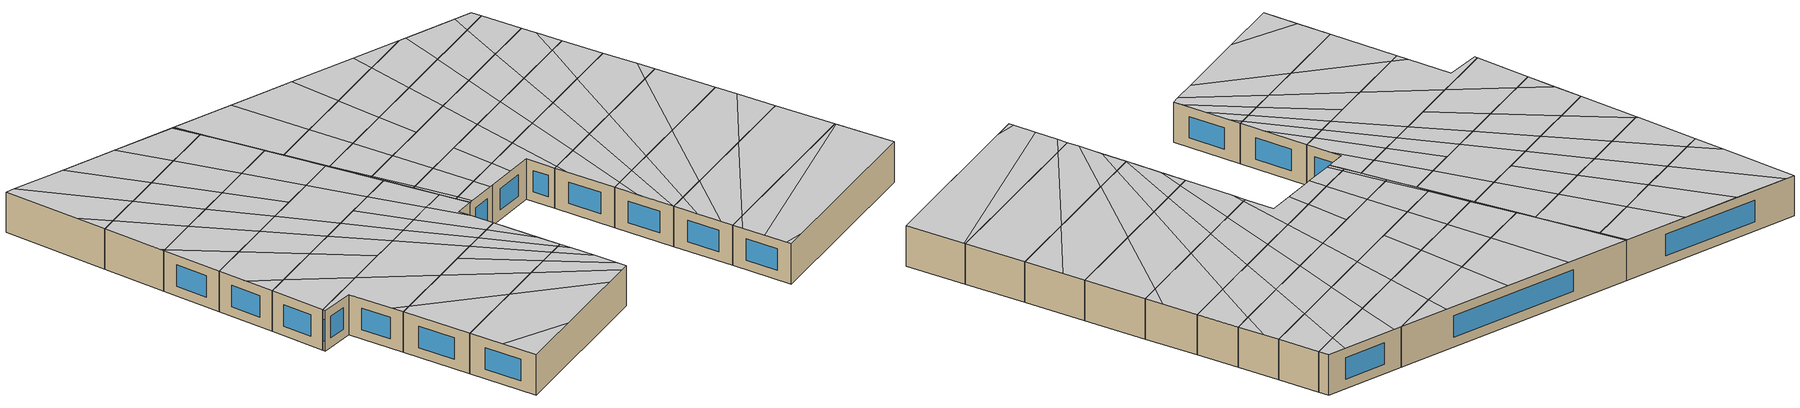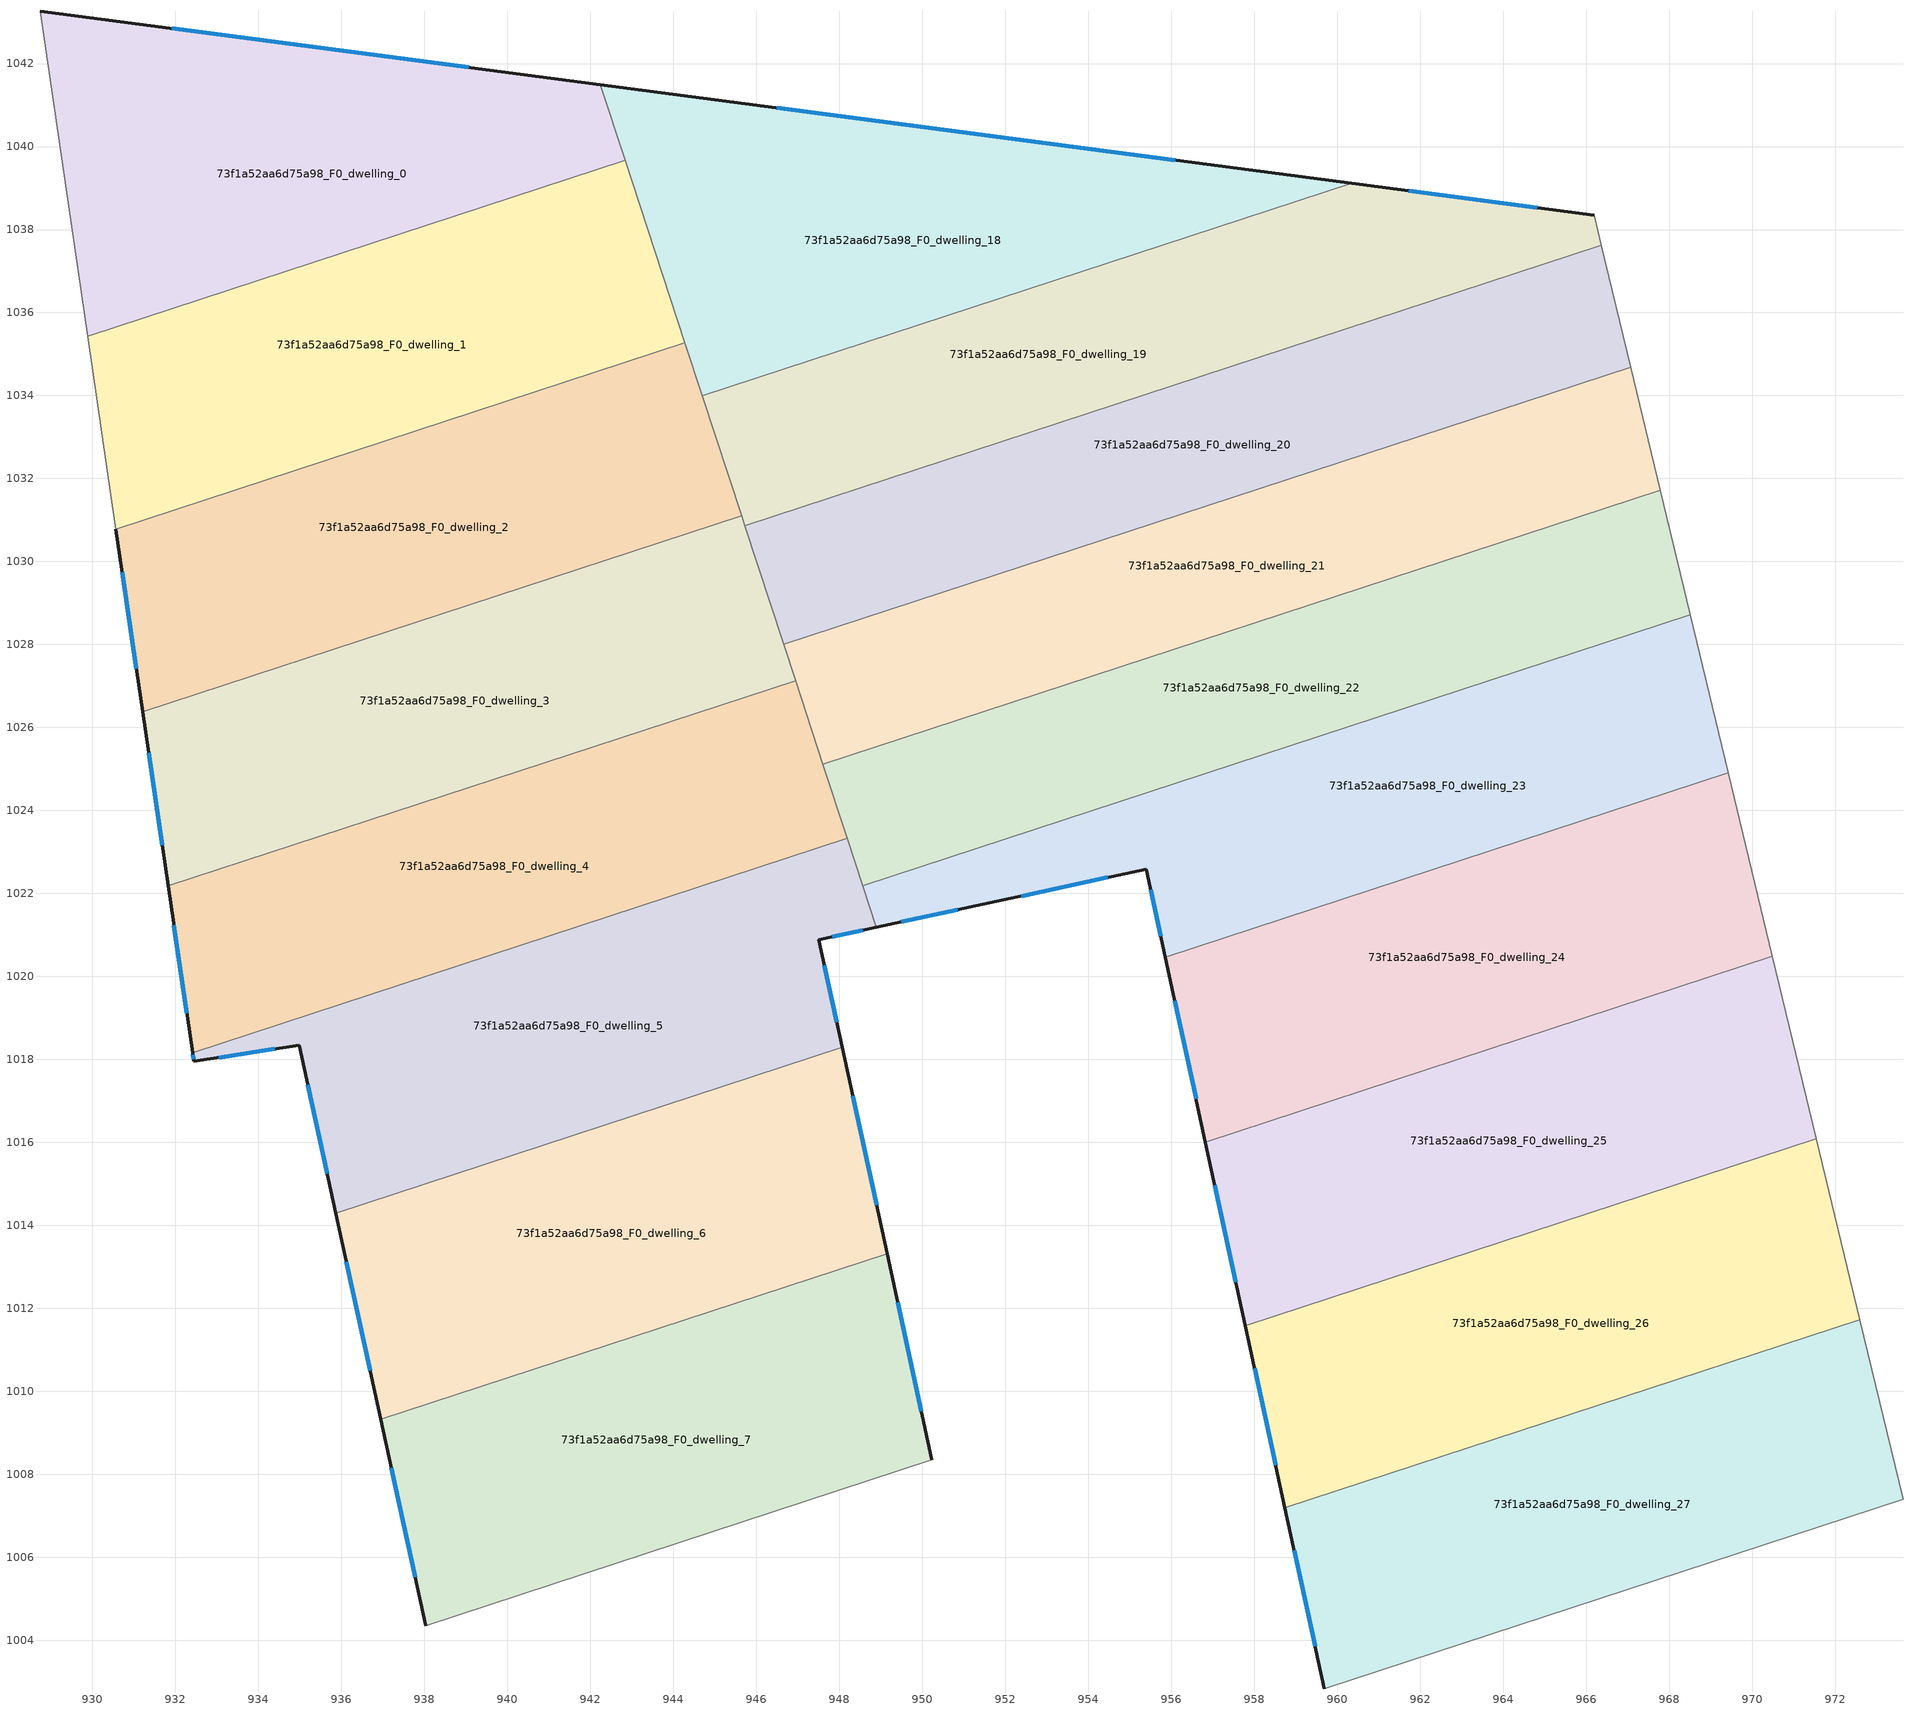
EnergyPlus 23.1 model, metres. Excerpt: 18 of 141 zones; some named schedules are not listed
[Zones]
73f1a52aa6d75a98_F0_dwelling_0
 floor ground (EU_floor_Construction): 942.24,1041.49 942.84,1039.67 929.89,1035.43 928.74,1043.26 z0
 wall outside (EU_wall_Construction): 942.24,1041.49 928.74,1043.26 z0:3
 wall to 73f1a52aa6d75a98_F0_dwelling_1 (EU_wall_Construction): 929.89,1035.43 942.84,1039.67 z0:3
 wall adiabatic (EU_wall_Construction): 928.74,1043.26 929.89,1035.43 z0:3
 wall to 73f1a52aa6d75a98_F0_dwelling_18 (EU_wall_Construction): 942.84,1039.67 942.24,1041.49 z0:3
 window (EU_Window_Construction): 939.07,1041.91 931.91,1042.85 z0.7:2.3
 ceiling to 73f1a52aa6d75a98_F1_dwelling_10 (EU_floor_Construction): 936.21,1037.5 933.33,1042.66 929.42,1043.18 933.64,1036.66 z3
 ceiling to 73f1a52aa6d75a98_F1_dwelling_9 (EU_floor_Construction): 939.18,1038.47 937.5,1042.11 933.33,1042.66 936.21,1037.5 z3
 ceiling to 73f1a52aa6d75a98_F1_dwelling_11 (EU_floor_Construction): 933.64,1036.66 929.42,1043.18 928.74,1043.26 929.55,1037.71 930.99,1035.79 z3
 ceiling to 73f1a52aa6d75a98_F1_dwelling_8 (EU_floor_Construction): 942.78,1039.65 942.13,1041.51 937.5,1042.11 939.18,1038.47 z3
 ceiling to 73f1a52aa6d75a98_F1_dwelling_12 (EU_floor_Construction): 930.99,1035.79 929.55,1037.71 929.89,1035.43 z3
 ceiling to 73f1a52aa6d75a98_F1_dwelling_7 (EU_floor_Construction): 942.84,1039.67 942.24,1041.49 942.13,1041.51 942.78,1039.65 z3
73f1a52aa6d75a98_F0_dwelling_1
 floor ground (EU_floor_Construction): 942.84,1039.67 944.28,1035.27 930.57,1030.78 929.89,1035.43 z0
 wall to 73f1a52aa6d75a98_F0_dwelling_2 (EU_wall_Construction): 930.57,1030.78 944.28,1035.27 z0:3
 wall adiabatic (EU_wall_Construction): 929.89,1035.43 930.57,1030.78 z0:3
 wall to 73f1a52aa6d75a98_F0_dwelling_18 (EU_wall_Construction): 944.28,1035.27 942.84,1039.67 z0:3
 ceiling to 73f1a52aa6d75a98_F1_dwelling_8 (EU_floor_Construction): 944.28,1035.27 943.99,1036.17 942.78,1039.65 939.18,1038.47 941.13,1034.24 z3
 ceiling to 73f1a52aa6d75a98_F1_dwelling_10 (EU_floor_Construction): 938.51,1033.38 936.21,1037.5 933.64,1036.66 936.25,1032.64 z3
 ceiling adiabatic (EU_roof_Construction): 943.99,1036.17 942.84,1039.67 942.78,1039.65 z3
 ceiling to 73f1a52aa6d75a98_F1_dwelling_9 (EU_floor_Construction): 941.13,1034.24 939.18,1038.47 936.21,1037.5 938.51,1033.38 z3
 ceiling to 73f1a52aa6d75a98_F1_dwelling_11 (EU_floor_Construction): 936.25,1032.64 933.64,1036.66 930.99,1035.79 933.91,1031.87 z3
 ceiling to 73f1a52aa6d75a98_F1_dwelling_12 (EU_floor_Construction): 933.91,1031.87 930.99,1035.79 929.89,1035.43 930.54,1030.99 930.69,1030.82 z3
 ceiling to 73f1a52aa6d75a98_F1_dwelling_13 (EU_floor_Construction): 930.69,1030.82 930.54,1030.99 930.57,1030.78 z3
73f1a52aa6d75a98_F0_dwelling_18
 floor ground (EU_floor_Construction): 960.35,1039.12 944.7,1033.99 942.24,1041.49 z0
 wall outside (EU_wall_Construction): 960.35,1039.12 942.24,1041.49 z0:3
 wall to 73f1a52aa6d75a98_F0_dwelling_19 (EU_wall_Construction): 944.7,1033.99 960.35,1039.12 z0:3
 wall to 73f1a52aa6d75a98_F0_dwelling_2 (EU_wall_Construction): 944.28,1035.27 944.7,1033.99 z0:3
 window (EU_Window_Construction): 956.1,1039.67 946.5,1040.93 z0.7:2.3
 ceiling to 73f1a52aa6d75a98_F1_dwelling_7 (EU_floor_Construction): 948.19,1035.13 946.88,1040.88 942.24,1041.49 943.99,1036.16 944.74,1034 z3
 ceiling adiabatic (EU_roof_Construction): 952.14,1036.43 951.75,1040.24 946.88,1040.88 948.19,1035.13 z3
 ceiling to 73f1a52aa6d75a98_F1_dwelling_8 (EU_floor_Construction): 944.74,1034 943.99,1036.16 944.7,1033.99 z3
 ceiling to 73f1a52aa6d75a98_F1_dwelling_5 (EU_floor_Construction): 956.64,1037.9 956.69,1039.6 951.75,1040.24 952.14,1036.43 z3
 ceiling to 73f1a52aa6d75a98_F1_dwelling_4 (EU_floor_Construction): 960.35,1039.12 956.69,1039.6 956.64,1037.9 z3
73f1a52aa6d75a98_F0_dwelling_19
 floor ground (EU_floor_Construction): 966.19,1038.35 966.37,1037.62 945.72,1030.86 944.7,1033.99 960.35,1039.12 z0
 wall outside (EU_wall_Construction): 966.19,1038.35 960.35,1039.12 z0:3
 wall adiabatic (EU_wall_Construction): 966.37,1037.62 966.19,1038.35 z0:3
 wall to 73f1a52aa6d75a98_F0_dwelling_20 (EU_wall_Construction): 945.72,1030.86 966.37,1037.62 z0:3
 wall to 73f1a52aa6d75a98_F0_dwelling_2 (EU_wall_Construction): 944.7,1033.99 945.65,1031.1 z0:3
 wall to 73f1a52aa6d75a98_F0_dwelling_3 (EU_wall_Construction): 945.65,1031.1 945.72,1030.86 z0:3
 window (EU_Window_Construction): 964.82,1038.53 961.72,1038.94 z0.7:2.3
 ceiling to 73f1a52aa6d75a98_F1_dwelling_5 (EU_floor_Construction): 956.53,1034.4 956.64,1037.9 952.14,1036.43 952.48,1033.07 z3
 ceiling to 73f1a52aa6d75a98_F1_dwelling_7 (EU_floor_Construction): 948.92,1031.91 948.19,1035.13 944.74,1034 945.82,1030.89 z3
 ceiling to 73f1a52aa6d75a98_F1_dwelling_4 (EU_floor_Construction): 960.41,1035.67 960.91,1039.04 960.35,1039.12 956.64,1037.9 956.53,1034.4 z3
 ceiling to 73f1a52aa6d75a98_F1_dwelling_6 (EU_floor_Construction): 952.48,1033.07 952.14,1036.43 948.19,1035.13 948.92,1031.91 z3
 ceiling to 73f1a52aa6d75a98_F1_dwelling_8 (EU_floor_Construction): 945.82,1030.89 944.74,1034 944.7,1033.99 945.72,1030.86 z3
 ceiling to 73f1a52aa6d75a98_F1_dwelling_3 (EU_floor_Construction): 964.44,1036.99 964.84,1038.53 960.91,1039.04 960.41,1035.67 z3
 ceiling adiabatic (EU_roof_Construction): 966.37,1037.62 966.19,1038.35 964.84,1038.53 964.44,1036.99 z3
73f1a52aa6d75a98_F0_dwelling_2
 floor ground (EU_floor_Construction): 944.28,1035.27 945.65,1031.1 931.21,1026.37 930.57,1030.78 z0
 wall outside (EU_wall_Construction): 930.57,1030.78 931.21,1026.37 z0:3
 wall to 73f1a52aa6d75a98_F0_dwelling_3 (EU_wall_Construction): 931.21,1026.37 945.65,1031.1 z0:3
 window (EU_Window_Construction): 930.72,1029.74 931.06,1027.41 z0.7:2.3
 ceiling to 73f1a52aa6d75a98_F1_dwelling_11 (EU_floor_Construction): 938.72,1028.83 936.25,1032.64 933.91,1031.87 936.68,1028.16 z3
 ceiling to 73f1a52aa6d75a98_F1_dwelling_8 (EU_floor_Construction): 945.65,1031.1 944.28,1035.27 941.13,1034.24 942.97,1030.22 z3
 ceiling to 73f1a52aa6d75a98_F1_dwelling_12 (EU_floor_Construction): 936.68,1028.16 933.91,1031.87 930.69,1030.82 933.87,1027.24 z3
 ceiling to 73f1a52aa6d75a98_F1_dwelling_9 (EU_floor_Construction): 942.97,1030.22 941.13,1034.24 938.51,1033.38 940.69,1029.48 z3
 ceiling to 73f1a52aa6d75a98_F1_dwelling_13 (EU_floor_Construction): 933.87,1027.24 930.69,1030.82 930.57,1030.78 931.21,1026.37 z3
 ceiling to 73f1a52aa6d75a98_F1_dwelling_10 (EU_floor_Construction): 940.69,1029.48 938.51,1033.38 936.25,1032.64 938.72,1028.83 z3
73f1a52aa6d75a98_F0_dwelling_20
 floor ground (EU_floor_Construction): 966.37,1037.62 967.07,1034.68 946.66,1028 945.72,1030.86 z0
 wall adiabatic (EU_wall_Construction): 967.07,1034.68 966.37,1037.62 z0:3
 wall to 73f1a52aa6d75a98_F0_dwelling_21 (EU_wall_Construction): 946.66,1028 967.07,1034.68 z0:3
 wall to 73f1a52aa6d75a98_F0_dwelling_3 (EU_wall_Construction): 945.72,1030.86 946.66,1028 z0:3
 ceiling to 73f1a52aa6d75a98_F1_dwelling_3 (EU_floor_Construction): 963.53,1033.53 964.44,1036.99 960.41,1035.67 959.92,1032.34 z3
 ceiling to 73f1a52aa6d75a98_F1_dwelling_5 (EU_floor_Construction): 956.43,1031.2 956.53,1034.4 952.48,1033.07 952.79,1030.01 z3
 ceiling to 73f1a52aa6d75a98_F1_dwelling_2 (EU_floor_Construction): 967.07,1034.68 966.37,1037.62 964.44,1036.99 963.53,1033.53 z3
 ceiling to 73f1a52aa6d75a98_F1_dwelling_4 (EU_floor_Construction): 959.92,1032.34 960.41,1035.67 956.53,1034.4 956.43,1031.2 z3
 ceiling to 73f1a52aa6d75a98_F1_dwelling_6 (EU_floor_Construction): 952.79,1030.01 952.48,1033.07 948.92,1031.91 949.6,1028.96 z3
 ceiling to 73f1a52aa6d75a98_F1_dwelling_7 (EU_floor_Construction): 949.6,1028.96 948.92,1031.91 945.82,1030.89 946.81,1028.05 z3
 ceiling to 73f1a52aa6d75a98_F1_dwelling_8 (EU_floor_Construction): 946.81,1028.05 945.82,1030.89 945.72,1030.86 946.66,1028 z3
73f1a52aa6d75a98_F0_dwelling_21
 floor ground (EU_floor_Construction): 967.07,1034.68 967.79,1031.72 947.61,1025.11 946.66,1028 z0
 wall adiabatic (EU_wall_Construction): 967.79,1031.72 967.07,1034.68 z0:3
 wall to 73f1a52aa6d75a98_F0_dwelling_22 (EU_wall_Construction): 947.61,1025.11 967.79,1031.72 z0:3
 wall to 73f1a52aa6d75a98_F0_dwelling_4 (EU_wall_Construction): 946.95,1027.13 947.61,1025.11 z0:3
 wall to 73f1a52aa6d75a98_F0_dwelling_3 (EU_wall_Construction): 946.66,1028 946.95,1027.13 z0:3
 ceiling to 73f1a52aa6d75a98_F1_dwelling_3 (EU_floor_Construction): 962.62,1030.03 963.53,1033.53 959.92,1032.34 959.42,1028.98 z3
 ceiling to 73f1a52aa6d75a98_F1_dwelling_1 (EU_floor_Construction): 967.79,1031.72 967.33,1033.59 966.44,1031.28 z3
 ceiling to 73f1a52aa6d75a98_F1_dwelling_4 (EU_floor_Construction): 959.42,1028.98 959.92,1032.34 956.43,1031.2 956.33,1027.96 z3
 ceiling to 73f1a52aa6d75a98_F1_dwelling_7 (EU_floor_Construction): 950.28,1025.98 949.6,1028.96 946.81,1028.05 947.81,1025.17 z3
 ceiling adiabatic (EU_roof_Construction): 966.44,1031.28 967.33,1033.59 967.79,1031.72 967.07,1034.68 949.6,1028.96 950.28,1025.98 956.33,1027.96 956.43,1031.2 963.53,1033.53 962.62,1030.03 z3
 ceiling to 73f1a52aa6d75a98_F1_dwelling_8 (EU_floor_Construction): 947.81,1025.17 946.81,1028.05 946.66,1028 947.61,1025.11 z3
73f1a52aa6d75a98_F0_dwelling_22
 floor ground (EU_floor_Construction): 967.79,1031.72 968.51,1028.71 948.57,1022.18 947.61,1025.11 z0
 wall adiabatic (EU_wall_Construction): 968.51,1028.71 967.79,1031.72 z0:3
 wall to 73f1a52aa6d75a98_F0_dwelling_23 (EU_wall_Construction): 948.57,1022.18 968.51,1028.71 z0:3
 wall to 73f1a52aa6d75a98_F0_dwelling_5 (EU_wall_Construction): 948.19,1023.33 948.57,1022.18 z0:3
 wall to 73f1a52aa6d75a98_F0_dwelling_4 (EU_wall_Construction): 947.61,1025.11 948.19,1023.33 z0:3
 ceiling to 73f1a52aa6d75a98_F1_dwelling_4 (EU_floor_Construction): 958.91,1025.57 959.42,1028.98 956.33,1027.96 956.23,1024.69 z3
 ceiling to 73f1a52aa6d75a98_F1_dwelling_3 (EU_floor_Construction): 961.7,1026.48 962.62,1030.03 959.42,1028.98 958.91,1025.57 z3
 ceiling to 73f1a52aa6d75a98_F1_dwelling_5 (EU_floor_Construction): 956.23,1024.69 956.33,1027.96 953.1,1026.91 953.42,1023.77 z3
 ceiling to 73f1a52aa6d75a98_F1_dwelling_2 (EU_floor_Construction): 965.02,1027.57 966.44,1031.28 962.62,1030.03 961.7,1026.48 z3
 ceiling to 73f1a52aa6d75a98_F1_dwelling_7 (EU_floor_Construction): 950.96,1022.97 950.28,1025.98 947.81,1025.17 948.82,1022.27 z3
 ceiling to 73f1a52aa6d75a98_F1_dwelling_1 (EU_floor_Construction): 968.51,1028.71 967.79,1031.72 966.44,1031.28 965.02,1027.57 z3
 ceiling to 73f1a52aa6d75a98_F1_dwelling_6 (EU_floor_Construction): 953.42,1023.77 953.1,1026.91 950.28,1025.98 950.96,1022.97 z3
 ceiling to 73f1a52aa6d75a98_F1_dwelling_8 (EU_floor_Construction): 948.82,1022.27 947.81,1025.17 947.61,1025.11 948.57,1022.18 z3
73f1a52aa6d75a98_F0_dwelling_23
 floor ground (EU_floor_Construction): 968.51,1028.71 969.42,1024.91 955.86,1020.46 955.4,1022.58 951.46,1021.74 948.89,1021.18 948.57,1022.18 z0
 wall outside (EU_wall_Construction): 948.89,1021.18 951.46,1021.74 955.4,1022.58 955.86,1020.46 z0:3
 wall adiabatic (EU_wall_Construction): 969.42,1024.91 968.51,1028.71 z0:3
 wall to 73f1a52aa6d75a98_F0_dwelling_24 (EU_wall_Construction): 955.86,1020.46 969.42,1024.91 z0:3
 wall to 73f1a52aa6d75a98_F0_dwelling_5 (EU_wall_Construction): 948.57,1022.18 948.89,1021.18 z0:3
 window (EU_Window_Construction): 952.38,1021.94 954.47,1022.39 / 949.5,1021.31 950.85,1021.61 / 955.5,1022.09 955.75,1020.96 z0.7:2.3
 ceiling to 73f1a52aa6d75a98_F1_dwelling_6 (EU_floor_Construction): 953.58,1022.19 953.42,1023.77 950.96,1022.97 951.25,1021.69 951.46,1021.74 z3
 ceiling to 73f1a52aa6d75a98_F1_dwelling_1 (EU_floor_Construction): 968.05,1024.46 969.1,1026.26 968.51,1028.71 965.02,1027.57 963.22,1022.87 z3
 ceiling to 73f1a52aa6d75a98_F1_dwelling_4 (EU_floor_Construction): 958.27,1021.25 958.91,1025.57 956.23,1024.69 956.1,1020.54 z3
 ceiling to 73f1a52aa6d75a98_F1_dwelling_7 (EU_floor_Construction): 951.25,1021.69 950.96,1022.97 948.82,1022.27 949.17,1021.24 z3
 ceiling adiabatic (EU_roof_Construction): 969.42,1024.91 969.1,1026.26 968.05,1024.46 z3
 ceiling to 73f1a52aa6d75a98_F1_dwelling_5 (EU_floor_Construction): 956.1,1020.54 956.23,1024.69 953.42,1023.77 953.58,1022.19 955.4,1022.58 955.86,1020.46 z3
 ceiling to 73f1a52aa6d75a98_F1_dwelling_3 (EU_floor_Construction): 960.53,1021.99 961.7,1026.48 958.91,1025.57 958.27,1021.25 z3
 ceiling to 73f1a52aa6d75a98_F1_dwelling_8 (EU_floor_Construction): 949.17,1021.24 948.82,1022.27 948.57,1022.18 948.89,1021.18 z3
 ceiling to 73f1a52aa6d75a98_F1_dwelling_2 (EU_floor_Construction): 963.22,1022.87 965.02,1027.57 961.7,1026.48 960.53,1021.99 z3
73f1a52aa6d75a98_F0_dwelling_24
 floor ground (EU_floor_Construction): 969.42,1024.91 970.49,1020.48 956.83,1016.01 955.86,1020.46 z0
 wall outside (EU_wall_Construction): 955.86,1020.46 956.83,1016.01 z0:3
 wall adiabatic (EU_wall_Construction): 970.49,1020.48 969.42,1024.91 z0:3
 wall to 73f1a52aa6d75a98_F0_dwelling_25 (EU_wall_Construction): 956.83,1016.01 970.49,1020.48 z0:3
 window (EU_Window_Construction): 956.08,1019.42 956.6,1017.05 z0.7:2.3
 ceiling to 73f1a52aa6d75a98_F1_dwelling_1 (EU_floor_Construction): 964.64,1018.56 968.05,1024.46 963.22,1022.87 961.12,1017.41 z3
 ceiling to 73f1a52aa6d75a98_F1_dwelling_2 (EU_floor_Construction): 961.12,1017.41 963.22,1022.87 960.53,1021.99 959.16,1016.77 z3
 ceiling adiabatic (EU_roof_Construction): 970.49,1020.48 969.42,1024.91 968.05,1024.46 964.64,1018.56 z3
 ceiling to 73f1a52aa6d75a98_F1_dwelling_3 (EU_floor_Construction): 959.16,1016.77 960.53,1021.99 958.27,1021.25 957.53,1016.24 z3
 ceiling to 73f1a52aa6d75a98_F1_dwelling_4 (EU_floor_Construction): 957.53,1016.24 958.27,1021.25 956.1,1020.54 956.06,1019.51 956.83,1016.01 z3
 ceiling to 73f1a52aa6d75a98_F1_dwelling_5 (EU_floor_Construction): 956.06,1019.51 956.1,1020.54 955.86,1020.46 z3
73f1a52aa6d75a98_F0_dwelling_25
 floor ground (EU_floor_Construction): 970.49,1020.48 971.54,1016.09 957.79,1011.58 956.83,1016.01 z0
 wall outside (EU_wall_Construction): 956.83,1016.01 957.79,1011.58 z0:3
 wall adiabatic (EU_wall_Construction): 971.54,1016.09 970.49,1020.48 z0:3
 wall to 73f1a52aa6d75a98_F0_dwelling_26 (EU_wall_Construction): 957.79,1011.58 971.54,1016.09 z0:3
 window (EU_Window_Construction): 957.05,1014.97 957.56,1012.62 z0.7:2.3
 ceiling to 73f1a52aa6d75a98_F1_dwelling_0 (EU_floor_Construction): 966.6,1014.47 970.86,1018.93 970.49,1020.48 964.64,1018.56 961.24,1012.71 z3
 ceiling to 73f1a52aa6d75a98_F1_dwelling_1 (EU_floor_Construction): 961.24,1012.71 964.64,1018.56 961.12,1017.41 959.04,1011.99 z3
 ceiling adiabatic (EU_roof_Construction): 971.54,1016.09 970.86,1018.93 966.6,1014.47 z3
 ceiling to 73f1a52aa6d75a98_F1_dwelling_2 (EU_floor_Construction): 959.04,1011.99 961.12,1017.41 959.16,1016.77 957.81,1011.59 z3
 ceiling to 73f1a52aa6d75a98_F1_dwelling_3 (EU_floor_Construction): 957.81,1011.59 959.16,1016.77 957.53,1016.24 957.22,1014.18 957.79,1011.58 z3
 ceiling to 73f1a52aa6d75a98_F1_dwelling_4 (EU_floor_Construction): 957.22,1014.18 957.53,1016.24 956.83,1016.01 z3
73f1a52aa6d75a98_F0_dwelling_26
 floor ground (EU_floor_Construction): 971.54,1016.09 972.59,1011.72 958.74,1007.19 957.79,1011.58 z0
 wall outside (EU_wall_Construction): 957.79,1011.58 958.74,1007.19 z0:3
 wall adiabatic (EU_wall_Construction): 972.59,1011.72 971.54,1016.09 z0:3
 wall to 73f1a52aa6d75a98_F0_dwelling_27 (EU_wall_Construction): 958.74,1007.19 972.59,1011.72 z0:3
 window (EU_Window_Construction): 958.01,1010.55 958.52,1008.22 z0.7:2.3
 ceiling adiabatic (EU_roof_Construction): 972.59,1011.72 971.54,1016.09 966.6,1014.47 960.06,1007.62 z3
 ceiling to 73f1a52aa6d75a98_F1_dwelling_1 (EU_floor_Construction): 958.55,1008.08 961.24,1012.71 959.04,1011.99 958.18,1009.77 z3
 ceiling to 73f1a52aa6d75a98_F1_dwelling_2 (EU_floor_Construction): 958.18,1009.77 959.04,1011.99 957.81,1011.59 957.8,1011.54 z3
 ceiling to 73f1a52aa6d75a98_F1_dwelling_0 (EU_floor_Construction): 960.06,1007.62 966.6,1014.47 961.24,1012.71 958.55,1008.08 958.74,1007.19 z3
73f1a52aa6d75a98_F0_dwelling_27
 floor ground (EU_floor_Construction): 972.59,1011.72 973.64,1007.39 959.69,1002.83 958.74,1007.19 z0
 wall outside (EU_wall_Construction): 958.74,1007.19 959.69,1002.83 z0:3
 wall adiabatic (EU_wall_Construction): 973.64,1007.39 972.59,1011.72 z0:3
 wall to 73f1a52aa6d75a98_F0_dwelling_28 (EU_wall_Construction): 959.69,1002.83 973.64,1007.39 z0:3
 window (EU_Window_Construction): 958.96,1006.17 959.47,1003.85 z0.7:2.3
 ceiling to 73f1a52aa6d75a98_F1_dwelling_33 (EU_floor_Construction): 973.64,1007.39 972.62,1011.6 959.26,1004.8 959.61,1003.2 961.19,1003.32 z3
 ceiling to 73f1a52aa6d75a98_F1_dwelling_32 (EU_floor_Construction): 961.19,1003.32 959.61,1003.2 959.69,1002.83 z3
 ceiling to 73f1a52aa6d75a98_F1_dwelling_34 (EU_floor_Construction): 972.62,1011.6 972.59,1011.72 960.06,1007.62 958.91,1006.42 959.26,1004.8 z3
 ceiling to 73f1a52aa6d75a98_F1_dwelling_0 (EU_floor_Construction): 958.91,1006.42 960.06,1007.62 958.74,1007.19 z3
73f1a52aa6d75a98_F0_dwelling_3
 floor ground (EU_floor_Construction): 945.65,1031.1 946.95,1027.13 931.83,1022.18 931.21,1026.37 z0
 wall outside (EU_wall_Construction): 931.21,1026.37 931.83,1022.18 z0:3
 wall to 73f1a52aa6d75a98_F0_dwelling_4 (EU_wall_Construction): 931.83,1022.18 946.95,1027.13 z0:3
 window (EU_Window_Construction): 931.36,1025.39 931.68,1023.16 z0.7:2.3
 ceiling to 73f1a52aa6d75a98_F1_dwelling_12 (EU_floor_Construction): 939.32,1024.63 936.68,1028.16 933.87,1027.24 936.9,1023.84 z3
 ceiling to 73f1a52aa6d75a98_F1_dwelling_11 (EU_floor_Construction): 941.07,1025.21 938.72,1028.83 936.68,1028.16 939.32,1024.63 z3
 ceiling adiabatic (EU_roof_Construction): 936.9,1023.84 933.87,1027.24 931.21,1026.37 931.52,1024.28 933.33,1022.67 z3; 944.73,1026.4 942.97,1030.22 938.72,1028.83 941.07,1025.21 z3
 ceiling to 73f1a52aa6d75a98_F1_dwelling_14 (EU_floor_Construction): 933.33,1022.67 931.52,1024.28 931.83,1022.18 z3
 ceiling to 73f1a52aa6d75a98_F1_dwelling_8 (EU_floor_Construction): 946.95,1027.13 945.65,1031.1 942.97,1030.22 944.73,1026.4 z3
73f1a52aa6d75a98_F0_dwelling_4
 floor ground (EU_floor_Construction): 946.95,1027.13 948.19,1023.33 932.41,1018.17 931.83,1022.18 z0
 wall outside (EU_wall_Construction): 931.83,1022.18 932.41,1018.17 z0:3
 wall to 73f1a52aa6d75a98_F0_dwelling_5 (EU_wall_Construction): 932.41,1018.17 948.19,1023.33 z0:3
 window (EU_Window_Construction): 931.97,1021.24 932.28,1019.11 z0.7:2.3
 ceiling to 73f1a52aa6d75a98_F1_dwelling_13 (EU_floor_Construction): 939.8,1020.58 936.9,1023.84 933.33,1022.67 936.78,1019.59 z3
 ceiling to 73f1a52aa6d75a98_F1_dwelling_12 (EU_floor_Construction): 941.84,1021.25 939.32,1024.63 936.9,1023.84 939.8,1020.58 z3
 ceiling to 73f1a52aa6d75a98_F1_dwelling_14 (EU_floor_Construction): 936.78,1019.59 933.33,1022.67 931.83,1022.18 932.41,1018.17 z3
 ceiling to 73f1a52aa6d75a98_F1_dwelling_11 (EU_floor_Construction): 943.32,1021.74 941.07,1025.21 939.32,1024.63 941.84,1021.25 z3
 ceiling to 73f1a52aa6d75a98_F1_dwelling_10 (EU_floor_Construction): 944.76,1022.21 942.77,1025.76 941.07,1025.21 943.32,1021.74 z3
 ceiling to 73f1a52aa6d75a98_F1_dwelling_8 (EU_floor_Construction): 948.19,1023.33 946.95,1027.13 944.73,1026.4 946.41,1022.75 z3
 ceiling to 73f1a52aa6d75a98_F1_dwelling_9 (EU_floor_Construction): 946.41,1022.75 944.73,1026.4 942.77,1025.76 944.76,1022.21 z3
73f1a52aa6d75a98_F0_dwelling_5
 floor ground (EU_floor_Construction): 948.19,1023.33 948.89,1021.18 947.51,1020.88 948.07,1018.29 935.87,1014.29 934.99,1018.34 932.45,1017.95 932.41,1018.17 z0
 wall outside (EU_wall_Construction): 948.07,1018.29 947.51,1020.88 948.89,1021.18 / 932.41,1018.17 932.45,1017.95 934.99,1018.34 935.87,1014.29 z0:3
 wall to 73f1a52aa6d75a98_F0_dwelling_6 (EU_wall_Construction): 935.87,1014.29 948.07,1018.29 z0:3
 window (EU_Window_Construction): 947.83,1020.95 948.57,1021.11 / 947.94,1018.9 947.64,1020.27 / 935.19,1017.39 935.66,1015.24 / 933.04,1018.04 934.39,1018.25 / 932.42,1018.11 932.44,1018 z0.7:2.3
 ceiling to 73f1a52aa6d75a98_F1_dwelling_15 (EU_floor_Construction): 936.63,1014.54 935.69,1015.12 935.87,1014.29 z3
 ceiling to 73f1a52aa6d75a98_F1_dwelling_11 (EU_floor_Construction): 946,1017.61 943.32,1021.74 941.84,1021.25 944.84,1017.23 z3
 ceiling to 73f1a52aa6d75a98_F1_dwelling_14 (EU_floor_Construction): 940.89,1015.94 936.78,1019.59 932.41,1018.17 932.45,1017.95 934.99,1018.34 935.69,1015.12 936.63,1014.54 z3
 ceiling to 73f1a52aa6d75a98_F1_dwelling_9 (EU_floor_Construction): 948.07,1018.29 947.72,1019.91 946.41,1022.75 944.76,1022.21 947.12,1017.98 z3
 ceiling to 73f1a52aa6d75a98_F1_dwelling_10 (EU_floor_Construction): 947.12,1017.98 944.76,1022.21 943.32,1021.74 946,1017.61 z3
 ceiling adiabatic (EU_roof_Construction): 944.84,1017.23 941.84,1021.25 936.78,1019.59 940.89,1015.94 z3
 ceiling to 73f1a52aa6d75a98_F1_dwelling_8 (EU_floor_Construction): 947.72,1019.91 947.51,1020.88 948.89,1021.18 948.19,1023.33 946.41,1022.75 z3
73f1a52aa6d75a98_F0_dwelling_6
 floor ground (EU_floor_Construction): 948.07,1018.29 949.15,1013.32 936.95,1009.32 935.87,1014.29 z0
 wall outside (EU_wall_Construction): 935.87,1014.29 936.95,1009.32 / 949.15,1013.32 948.07,1018.29 z0:3
 wall to 73f1a52aa6d75a98_F0_dwelling_7 (EU_wall_Construction): 936.95,1009.32 949.15,1013.32 z0:3
 window (EU_Window_Construction): 936.12,1013.13 936.7,1010.49 / 948.9,1014.48 948.32,1017.12 z0.7:2.3
 ceiling to 73f1a52aa6d75a98_F1_dwelling_14 (EU_floor_Construction): 945.27,1012.05 940.89,1015.94 936.63,1014.54 942.27,1011.07 z3
 ceiling to 73f1a52aa6d75a98_F1_dwelling_15 (EU_floor_Construction): 942.27,1011.07 936.63,1014.54 935.87,1014.29 936.95,1009.32 z3
 ceiling to 73f1a52aa6d75a98_F1_dwelling_13 (EU_floor_Construction): 946.92,1012.59 943.25,1016.71 940.89,1015.94 945.27,1012.05 z3
 ceiling to 73f1a52aa6d75a98_F1_dwelling_12 (EU_floor_Construction): 948.04,1012.95 944.84,1017.23 943.25,1016.71 946.92,1012.59 z3
 ceiling to 73f1a52aa6d75a98_F1_dwelling_10 (EU_floor_Construction): 949.15,1013.32 948.79,1014.99 947.12,1017.98 946,1017.61 948.85,1013.22 z3
 ceiling to 73f1a52aa6d75a98_F1_dwelling_11 (EU_floor_Construction): 948.85,1013.22 946,1017.61 944.84,1017.23 948.04,1012.95 z3
 ceiling to 73f1a52aa6d75a98_F1_dwelling_9 (EU_floor_Construction): 948.79,1014.99 948.07,1018.29 947.12,1017.98 z3
73f1a52aa6d75a98_F0_dwelling_7
 floor ground (EU_floor_Construction): 949.15,1013.32 950.23,1008.35 938.03,1004.35 936.95,1009.32 z0
 wall outside (EU_wall_Construction): 936.95,1009.32 938.03,1004.35 / 950.23,1008.35 949.15,1013.32 z0:3
 wall to 73f1a52aa6d75a98_F0_dwelling_8 (EU_wall_Construction): 938.03,1004.35 950.23,1008.35 z0:3
 window (EU_Window_Construction): 937.2,1008.15 937.78,1005.52 / 949.98,1009.51 949.41,1012.15 z0.7:2.3
 ceiling to 73f1a52aa6d75a98_F1_dwelling_15 (EU_floor_Construction): 947.92,1007.59 942.27,1011.07 936.95,1009.32 937.48,1006.87 942.41,1005.79 z3
 ceiling to 73f1a52aa6d75a98_F1_dwelling_14 (EU_floor_Construction): 949.64,1008.15 945.27,1012.05 942.27,1011.07 947.92,1007.59 z3
 ceiling to 73f1a52aa6d75a98_F1_dwelling_16 (EU_floor_Construction): 942.41,1005.79 937.48,1006.87 938.03,1004.35 z3
 ceiling to 73f1a52aa6d75a98_F1_dwelling_12 (EU_floor_Construction): 950.08,1009.04 949.72,1010.7 948.04,1012.95 946.92,1012.59 z3
 ceiling to 73f1a52aa6d75a98_F1_dwelling_11 (EU_floor_Construction): 949.72,1010.7 949.34,1012.47 948.85,1013.22 948.04,1012.95 z3
 ceiling to 73f1a52aa6d75a98_F1_dwelling_13 (EU_floor_Construction): 950.23,1008.35 950.08,1009.04 946.92,1012.59 945.27,1012.05 949.64,1008.15 z3
 ceiling to 73f1a52aa6d75a98_F1_dwelling_10 (EU_floor_Construction): 949.34,1012.47 949.15,1013.32 948.85,1013.22 z3
[Building]
EU S2 Campaign: North Axis=0; Terrain=City; Solar Distribution=FullExterior
[Site:Location]
Budapest.Ferenc.Liszt.Intl.AP: Latitude=47.437; Longitude=19.256; Time Zone=1; Elevation=185
[SizingPeriod:WeatherFileDays]
AnnualSizingPeriod: Begin Month=1; Begin Day of Month=1; End Month=12; End Day of Month=31; Day of Week for Start Day=Monday; Use Weather File Daylight Saving Period=No; Use Weather File Rain and Snow Indicators=No
[MATERIAL]
EU_InternalMass_Material: Roughness=MediumRough; Thickness=0.1; Conductivity=1; Density=1800; Specific Heat=900; Thermal Absorptance=0.9; Solar Absorptance=0.7; Visible Absorptance=0.7
[MATERIAL:NOMASS] Roughness=MediumRough; Thermal Absorptance=0.9; Solar Absorptance=0.7; Visible Absorptance=0.7
Name | Thermal Resistance
EU_wall_NoMass | 0.832559
EU_roof_NoMass | 1.39638
EU_floor_NoMass | 0.872794
[WINDOWMATERIAL:SIMPLEGLAZINGSYSTEM]
EU_Window_SimpleGlazing: UFactor=2.79869; Solar Heat Gain Coefficient=0.75; Visible Transmittance=0.75
[CONSTRUCTION]
EU_wall_Construction: EU_wall_NoMass
EU_roof_Construction: EU_roof_NoMass
EU_floor_Construction: EU_floor_NoMass
EU_Window_Construction: EU_Window_SimpleGlazing
EU_InternalMass_Construction: EU_InternalMass_Material
[ZONE] Type=1; Multiplier=1; Ceiling Height=autocalculate; Floor Area=autocalculate; Part of Total Floor Area=Yes
Name | Volume
73f1a52aa6d75a98_F0_dwelling_0 | 194.941
73f1a52aa6d75a98_F0_dwelling_1 | 194.933
73f1a52aa6d75a98_F0_dwelling_18 | 194.932
73f1a52aa6d75a98_F0_dwelling_19 | 194.936
73f1a52aa6d75a98_F0_dwelling_2 | 194.945
73f1a52aa6d75a98_F0_dwelling_20 | 194.911
73f1a52aa6d75a98_F0_dwelling_21 | 194.942
73f1a52aa6d75a98_F0_dwelling_22; 73f1a52aa6d75a98_F0_dwelling_5 | 194.948
73f1a52aa6d75a98_F0_dwelling_23 | 194.934
73f1a52aa6d75a98_F0_dwelling_24 | 194.931
73f1a52aa6d75a98_F0_dwelling_25 | 194.922
73f1a52aa6d75a98_F0_dwelling_26 | 194.935
73f1a52aa6d75a98_F0_dwelling_27 | 194.916
73f1a52aa6d75a98_F0_dwelling_3; 73f1a52aa6d75a98_F0_dwelling_7 | 194.927
73f1a52aa6d75a98_F0_dwelling_4 | 194.903
73f1a52aa6d75a98_F0_dwelling_6 | 194.926
[INTERNALMASS] Construction=EU_InternalMass_Construction
Name | Zone or ZoneList | Surface Area
73f1a52aa6d75a98_F0_dwelling_0_EU_InternalMass | 73f1a52aa6d75a98_F0_dwelling_0 | 64.9804
73f1a52aa6d75a98_F0_dwelling_1_EU_InternalMass | 73f1a52aa6d75a98_F0_dwelling_1 | 64.9777
73f1a52aa6d75a98_F0_dwelling_2_EU_InternalMass | 73f1a52aa6d75a98_F0_dwelling_2 | 64.9815
73f1a52aa6d75a98_F0_dwelling_3_EU_InternalMass | 73f1a52aa6d75a98_F0_dwelling_3 | 64.9758
73f1a52aa6d75a98_F0_dwelling_4_EU_InternalMass | 73f1a52aa6d75a98_F0_dwelling_4 | 64.969
73f1a52aa6d75a98_F0_dwelling_5_EU_InternalMass | 73f1a52aa6d75a98_F0_dwelling_5 | 64.9827
73f1a52aa6d75a98_F0_dwelling_6_EU_InternalMass | 73f1a52aa6d75a98_F0_dwelling_6 | 64.9752
73f1a52aa6d75a98_F0_dwelling_7_EU_InternalMass | 73f1a52aa6d75a98_F0_dwelling_7 | 64.9757
73f1a52aa6d75a98_F0_dwelling_18_EU_InternalMass | 73f1a52aa6d75a98_F0_dwelling_18 | 64.9772
73f1a52aa6d75a98_F0_dwelling_19_EU_InternalMass | 73f1a52aa6d75a98_F0_dwelling_19 | 64.9783
73f1a52aa6d75a98_F0_dwelling_20_EU_InternalMass | 73f1a52aa6d75a98_F0_dwelling_20 | 64.9703
73f1a52aa6d75a98_F0_dwelling_21_EU_InternalMass | 73f1a52aa6d75a98_F0_dwelling_21 | 64.9807
73f1a52aa6d75a98_F0_dwelling_22_EU_InternalMass | 73f1a52aa6d75a98_F0_dwelling_22 | 64.9828
73f1a52aa6d75a98_F0_dwelling_23_EU_InternalMass | 73f1a52aa6d75a98_F0_dwelling_23 | 64.9779
73f1a52aa6d75a98_F0_dwelling_24_EU_InternalMass | 73f1a52aa6d75a98_F0_dwelling_24 | 64.9771
73f1a52aa6d75a98_F0_dwelling_25_EU_InternalMass | 73f1a52aa6d75a98_F0_dwelling_25 | 64.9738
73f1a52aa6d75a98_F0_dwelling_26_EU_InternalMass | 73f1a52aa6d75a98_F0_dwelling_26 | 64.9782
73f1a52aa6d75a98_F0_dwelling_27_EU_InternalMass | 73f1a52aa6d75a98_F0_dwelling_27 | 64.9719
[OTHEREQUIPMENT] Fuel Type=Electricity; Design Level Calculation Method=Watts/Area; Power per Zone Floor Area=1; Fraction Latent=0; Fraction Radiant=0; Fraction Lost=0; Carbon Dioxide Generation Rate=0; EndUse Subcategory=EU_Step8_InternalGains
Name | Zone or ZoneList or Space or SpaceList | Schedule
EU_Step8_InternalGain_73f1a52aa6d75a98_F0_dwelling_0_f000 | 73f1a52aa6d75a98_F0_dwelling_0 | EU_Step8_GainSchedule_73f1a52aa6d75a98_F0_dwelling_0_f000
EU_Step8_InternalGain_73f1a52aa6d75a98_F0_dwelling_1_f000 | 73f1a52aa6d75a98_F0_dwelling_1 | EU_Step8_GainSchedule_73f1a52aa6d75a98_F0_dwelling_1_f000
EU_Step8_InternalGain_73f1a52aa6d75a98_F0_dwelling_2_f000 | 73f1a52aa6d75a98_F0_dwelling_2 | EU_Step8_GainSchedule_73f1a52aa6d75a98_F0_dwelling_2_f000
EU_Step8_InternalGain_73f1a52aa6d75a98_F0_dwelling_3_f000 | 73f1a52aa6d75a98_F0_dwelling_3 | EU_Step8_GainSchedule_73f1a52aa6d75a98_F0_dwelling_3_f000
EU_Step8_InternalGain_73f1a52aa6d75a98_F0_dwelling_4_f000 | 73f1a52aa6d75a98_F0_dwelling_4 | EU_Step8_GainSchedule_73f1a52aa6d75a98_F0_dwelling_4_f000
EU_Step8_InternalGain_73f1a52aa6d75a98_F0_dwelling_5_f000 | 73f1a52aa6d75a98_F0_dwelling_5 | EU_Step8_GainSchedule_73f1a52aa6d75a98_F0_dwelling_5_f000
EU_Step8_InternalGain_73f1a52aa6d75a98_F0_dwelling_6_f000 | 73f1a52aa6d75a98_F0_dwelling_6 | EU_Step8_GainSchedule_73f1a52aa6d75a98_F0_dwelling_6_f000
EU_Step8_InternalGain_73f1a52aa6d75a98_F0_dwelling_7_f000 | 73f1a52aa6d75a98_F0_dwelling_7 | EU_Step8_GainSchedule_73f1a52aa6d75a98_F0_dwelling_7_f000
EU_Step8_InternalGain_73f1a52aa6d75a98_F0_dwelling_18_f000 | 73f1a52aa6d75a98_F0_dwelling_18 | EU_Step8_GainSchedule_73f1a52aa6d75a98_F0_dwelling_18_f000
EU_Step8_InternalGain_73f1a52aa6d75a98_F0_dwelling_19_f000 | 73f1a52aa6d75a98_F0_dwelling_19 | EU_Step8_GainSchedule_73f1a52aa6d75a98_F0_dwelling_19_f000
EU_Step8_InternalGain_73f1a52aa6d75a98_F0_dwelling_20_f000 | 73f1a52aa6d75a98_F0_dwelling_20 | EU_Step8_GainSchedule_73f1a52aa6d75a98_F0_dwelling_20_f000
EU_Step8_InternalGain_73f1a52aa6d75a98_F0_dwelling_21_f000 | 73f1a52aa6d75a98_F0_dwelling_21 | EU_Step8_GainSchedule_73f1a52aa6d75a98_F0_dwelling_21_f000
EU_Step8_InternalGain_73f1a52aa6d75a98_F0_dwelling_22_f000 | 73f1a52aa6d75a98_F0_dwelling_22 | EU_Step8_GainSchedule_73f1a52aa6d75a98_F0_dwelling_22_f000
EU_Step8_InternalGain_73f1a52aa6d75a98_F0_dwelling_23_f000 | 73f1a52aa6d75a98_F0_dwelling_23 | EU_Step8_GainSchedule_73f1a52aa6d75a98_F0_dwelling_23_f000
EU_Step8_InternalGain_73f1a52aa6d75a98_F0_dwelling_24_f000 | 73f1a52aa6d75a98_F0_dwelling_24 | EU_Step8_GainSchedule_73f1a52aa6d75a98_F0_dwelling_24_f000
EU_Step8_InternalGain_73f1a52aa6d75a98_F0_dwelling_25_f000 | 73f1a52aa6d75a98_F0_dwelling_25 | EU_Step8_GainSchedule_73f1a52aa6d75a98_F0_dwelling_25_f000
EU_Step8_InternalGain_73f1a52aa6d75a98_F0_dwelling_26_f000 | 73f1a52aa6d75a98_F0_dwelling_26 | EU_Step8_GainSchedule_73f1a52aa6d75a98_F0_dwelling_26_f000
EU_Step8_InternalGain_73f1a52aa6d75a98_F0_dwelling_27_f000 | 73f1a52aa6d75a98_F0_dwelling_27 | EU_Step8_GainSchedule_73f1a52aa6d75a98_F0_dwelling_27_f000
[ZONEVENTILATION:DESIGNFLOWRATE] Schedule=EU_AlwaysOn; Design Flow Rate Calculation Method=AirChanges/Hour; Air Changes per Hour=0.475469; Ventilation Type=Natural; Fan Pressure Rise=0; Fan Total Efficiency=1; Constant Term Coefficient=1; Temperature Term Coefficient=0; Velocity Term Coefficient=0; Velocity Squared Term Coefficient=0; Minimum Indoor Temperature=-100; Maximum Indoor Temperature=100; Delta Temperature=-100; Minimum Outdoor Temperature=-100; Maximum Outdoor Temperature=100; Maximum Wind Speed=40
Name | Zone or ZoneList or Space or SpaceList
EU_ConstantAir_73f1a52aa6d75a98_F0_dwelling_0 | 73f1a52aa6d75a98_F0_dwelling_0
EU_ConstantAir_73f1a52aa6d75a98_F0_dwelling_1 | 73f1a52aa6d75a98_F0_dwelling_1
EU_ConstantAir_73f1a52aa6d75a98_F0_dwelling_2 | 73f1a52aa6d75a98_F0_dwelling_2
EU_ConstantAir_73f1a52aa6d75a98_F0_dwelling_3 | 73f1a52aa6d75a98_F0_dwelling_3
EU_ConstantAir_73f1a52aa6d75a98_F0_dwelling_4 | 73f1a52aa6d75a98_F0_dwelling_4
EU_ConstantAir_73f1a52aa6d75a98_F0_dwelling_5 | 73f1a52aa6d75a98_F0_dwelling_5
EU_ConstantAir_73f1a52aa6d75a98_F0_dwelling_6 | 73f1a52aa6d75a98_F0_dwelling_6
EU_ConstantAir_73f1a52aa6d75a98_F0_dwelling_7 | 73f1a52aa6d75a98_F0_dwelling_7
EU_ConstantAir_73f1a52aa6d75a98_F0_dwelling_18 | 73f1a52aa6d75a98_F0_dwelling_18
EU_ConstantAir_73f1a52aa6d75a98_F0_dwelling_19 | 73f1a52aa6d75a98_F0_dwelling_19
EU_ConstantAir_73f1a52aa6d75a98_F0_dwelling_20 | 73f1a52aa6d75a98_F0_dwelling_20
EU_ConstantAir_73f1a52aa6d75a98_F0_dwelling_21 | 73f1a52aa6d75a98_F0_dwelling_21
EU_ConstantAir_73f1a52aa6d75a98_F0_dwelling_22 | 73f1a52aa6d75a98_F0_dwelling_22
EU_ConstantAir_73f1a52aa6d75a98_F0_dwelling_23 | 73f1a52aa6d75a98_F0_dwelling_23
EU_ConstantAir_73f1a52aa6d75a98_F0_dwelling_24 | 73f1a52aa6d75a98_F0_dwelling_24
EU_ConstantAir_73f1a52aa6d75a98_F0_dwelling_25 | 73f1a52aa6d75a98_F0_dwelling_25
EU_ConstantAir_73f1a52aa6d75a98_F0_dwelling_26 | 73f1a52aa6d75a98_F0_dwelling_26
EU_ConstantAir_73f1a52aa6d75a98_F0_dwelling_27 | 73f1a52aa6d75a98_F0_dwelling_27
[HVACTEMPLATE:ZONE:IDEALLOADSAIRSYSTEM] System Availability Schedule=EU_AlwaysOn; Maximum Heating Supply Air Temperature=50; Minimum Cooling Supply Air Temperature=13; Maximum Heating Supply Air Humidity Ratio=0.0156; Minimum Cooling Supply Air Humidity Ratio=0.0077; Heating Limit=NoLimit; Cooling Limit=NoLimit; Heating Availability Schedule=EU_AlwaysOn; Cooling Availability Schedule=EU_CoolingOff; Dehumidification Control Type=ConstantSensibleHeatRatio; Cooling Sensible Heat Ratio=0.7; Dehumidification Setpoint=60; Humidification Control Type=None; Humidification Setpoint=30; Outdoor Air Method=None; Outdoor Air Flow Rate per Person=0.00944; Outdoor Air Flow Rate per Zone Floor Area=0; Outdoor Air Flow Rate per Zone=0; Demand Controlled Ventilation Type=None; Outdoor Air Economizer Type=NoEconomizer; Heat Recovery Type=None; Sensible Heat Recovery Effectiveness=0.7; Latent Heat Recovery Effectiveness=0.65
Name | Template Thermostat
73f1a52aa6d75a98_F0_dwelling_0 | EU_HeatOnly_73f1a52aa6d75a98_F0_dwelling_0
73f1a52aa6d75a98_F0_dwelling_1 | EU_HeatOnly_73f1a52aa6d75a98_F0_dwelling_1
73f1a52aa6d75a98_F0_dwelling_2 | EU_HeatOnly_73f1a52aa6d75a98_F0_dwelling_2
73f1a52aa6d75a98_F0_dwelling_3 | EU_HeatOnly_73f1a52aa6d75a98_F0_dwelling_3
73f1a52aa6d75a98_F0_dwelling_4 | EU_HeatOnly_73f1a52aa6d75a98_F0_dwelling_4
73f1a52aa6d75a98_F0_dwelling_5 | EU_HeatOnly_73f1a52aa6d75a98_F0_dwelling_5
73f1a52aa6d75a98_F0_dwelling_6 | EU_HeatOnly_73f1a52aa6d75a98_F0_dwelling_6
73f1a52aa6d75a98_F0_dwelling_7 | EU_HeatOnly_73f1a52aa6d75a98_F0_dwelling_7
73f1a52aa6d75a98_F0_dwelling_18 | EU_HeatOnly_73f1a52aa6d75a98_F0_dwelling_18
73f1a52aa6d75a98_F0_dwelling_19 | EU_HeatOnly_73f1a52aa6d75a98_F0_dwelling_19
73f1a52aa6d75a98_F0_dwelling_20 | EU_HeatOnly_73f1a52aa6d75a98_F0_dwelling_20
73f1a52aa6d75a98_F0_dwelling_21 | EU_HeatOnly_73f1a52aa6d75a98_F0_dwelling_21
73f1a52aa6d75a98_F0_dwelling_22 | EU_HeatOnly_73f1a52aa6d75a98_F0_dwelling_22
73f1a52aa6d75a98_F0_dwelling_23 | EU_HeatOnly_73f1a52aa6d75a98_F0_dwelling_23
73f1a52aa6d75a98_F0_dwelling_24 | EU_HeatOnly_73f1a52aa6d75a98_F0_dwelling_24
73f1a52aa6d75a98_F0_dwelling_25 | EU_HeatOnly_73f1a52aa6d75a98_F0_dwelling_25
73f1a52aa6d75a98_F0_dwelling_26 | EU_HeatOnly_73f1a52aa6d75a98_F0_dwelling_26
73f1a52aa6d75a98_F0_dwelling_27 | EU_HeatOnly_73f1a52aa6d75a98_F0_dwelling_27
[SIZING:ZONE] Zone Cooling Design Supply Air Temperature Input Method=SupplyAirTemperature; Zone Cooling Design Supply Air Temperature=13; Zone Heating Design Supply Air Temperature Input Method=SupplyAirTemperature; Zone Heating Design Supply Air Temperature=50; Zone Cooling Design Supply Air Humidity Ratio=0.008; Zone Heating Design Supply Air Humidity Ratio=0.008; Cooling Design Air Flow Method=DesignDay; Cooling Design Air Flow Rate=0; Cooling Minimum Air Flow per Zone Floor Area=0.000762; Cooling Minimum Air Flow=0; Cooling Minimum Air Flow Fraction=0.2; Heating Design Air Flow Method=DesignDay; Heating Design Air Flow Rate=0; Heating Maximum Air Flow per Zone Floor Area=0.002032; Heating Maximum Air Flow=0.141576; Heating Maximum Air Flow Fraction=0.3; Account for Dedicated Outdoor Air System=No; Dedicated Outdoor Air System Control Strategy=NeutralSupplyAir; Dedicated Outdoor Air Low Setpoint Temperature for Design=autosize; Dedicated Outdoor Air High Setpoint Temperature for Design=autosize; Zone Load Sizing Method=Sensible Load Only No Latent Load; Zone Latent Cooling Design Supply Air Humidity Ratio Input Method=HumidityRatioDifference; Zone Cooling Design Supply Air Humidity Ratio Difference=0.005; Zone Latent Heating Design Supply Air Humidity Ratio Input Method=HumidityRatioDifference; Zone Humidification Design Supply Air Humidity Ratio Difference=0.005
73f1a52aa6d75a98_F0_dwelling_0; 73f1a52aa6d75a98_F0_dwelling_1; 73f1a52aa6d75a98_F0_dwelling_2; 73f1a52aa6d75a98_F0_dwelling_3; 73f1a52aa6d75a98_F0_dwelling_4; 73f1a52aa6d75a98_F0_dwelling_5; 73f1a52aa6d75a98_F0_dwelling_6; 73f1a52aa6d75a98_F0_dwelling_7; 73f1a52aa6d75a98_F0_dwelling_18; 73f1a52aa6d75a98_F0_dwelling_19; 73f1a52aa6d75a98_F0_dwelling_20; 73f1a52aa6d75a98_F0_dwelling_21; 73f1a52aa6d75a98_F0_dwelling_22; 73f1a52aa6d75a98_F0_dwelling_23; 73f1a52aa6d75a98_F0_dwelling_24; 73f1a52aa6d75a98_F0_dwelling_25; 73f1a52aa6d75a98_F0_dwelling_26; 73f1a52aa6d75a98_F0_dwelling_27
[SCHEDULE:FILE] Column Number=1; Rows to Skip at Top=0; Number of Hours of Data=8760; Column Separator=Comma; Interpolate to Timestep=No; Minutes per Item=60; Adjust Schedule for Daylight Savings=Yes
Name | File
EU_Step8_GainSchedule_73f1a52aa6d75a98_F0_dwelling_0_f000 | ../../schedules/73f1a52aa6d75a98/73f1a52aa6d75a98_F0_dwelling_0_f000_gain.csv
EU_Step8_GainSchedule_73f1a52aa6d75a98_F0_dwelling_1_f000 | ../../schedules/73f1a52aa6d75a98/73f1a52aa6d75a98_F0_dwelling_1_f000_gain.csv
EU_Step8_GainSchedule_73f1a52aa6d75a98_F0_dwelling_2_f000 | ../../schedules/73f1a52aa6d75a98/73f1a52aa6d75a98_F0_dwelling_2_f000_gain.csv
EU_Step8_GainSchedule_73f1a52aa6d75a98_F0_dwelling_3_f000 | ../../schedules/73f1a52aa6d75a98/73f1a52aa6d75a98_F0_dwelling_3_f000_gain.csv
EU_Step8_GainSchedule_73f1a52aa6d75a98_F0_dwelling_4_f000 | ../../schedules/73f1a52aa6d75a98/73f1a52aa6d75a98_F0_dwelling_4_f000_gain.csv
EU_Step8_GainSchedule_73f1a52aa6d75a98_F0_dwelling_5_f000 | ../../schedules/73f1a52aa6d75a98/73f1a52aa6d75a98_F0_dwelling_5_f000_gain.csv
EU_Step8_GainSchedule_73f1a52aa6d75a98_F0_dwelling_6_f000 | ../../schedules/73f1a52aa6d75a98/73f1a52aa6d75a98_F0_dwelling_6_f000_gain.csv
EU_Step8_GainSchedule_73f1a52aa6d75a98_F0_dwelling_7_f000 | ../../schedules/73f1a52aa6d75a98/73f1a52aa6d75a98_F0_dwelling_7_f000_gain.csv
EU_Step8_GainSchedule_73f1a52aa6d75a98_F0_dwelling_18_f000 | ../../schedules/73f1a52aa6d75a98/73f1a52aa6d75a98_F0_dwelling_18_f000_gain.csv
EU_Step8_GainSchedule_73f1a52aa6d75a98_F0_dwelling_19_f000 | ../../schedules/73f1a52aa6d75a98/73f1a52aa6d75a98_F0_dwelling_19_f000_gain.csv
EU_Step8_GainSchedule_73f1a52aa6d75a98_F0_dwelling_20_f000 | ../../schedules/73f1a52aa6d75a98/73f1a52aa6d75a98_F0_dwelling_20_f000_gain.csv
EU_Step8_GainSchedule_73f1a52aa6d75a98_F0_dwelling_21_f000 | ../../schedules/73f1a52aa6d75a98/73f1a52aa6d75a98_F0_dwelling_21_f000_gain.csv
EU_Step8_GainSchedule_73f1a52aa6d75a98_F0_dwelling_22_f000 | ../../schedules/73f1a52aa6d75a98/73f1a52aa6d75a98_F0_dwelling_22_f000_gain.csv
EU_Step8_GainSchedule_73f1a52aa6d75a98_F0_dwelling_23_f000 | ../../schedules/73f1a52aa6d75a98/73f1a52aa6d75a98_F0_dwelling_23_f000_gain.csv
EU_Step8_GainSchedule_73f1a52aa6d75a98_F0_dwelling_24_f000 | ../../schedules/73f1a52aa6d75a98/73f1a52aa6d75a98_F0_dwelling_24_f000_gain.csv
